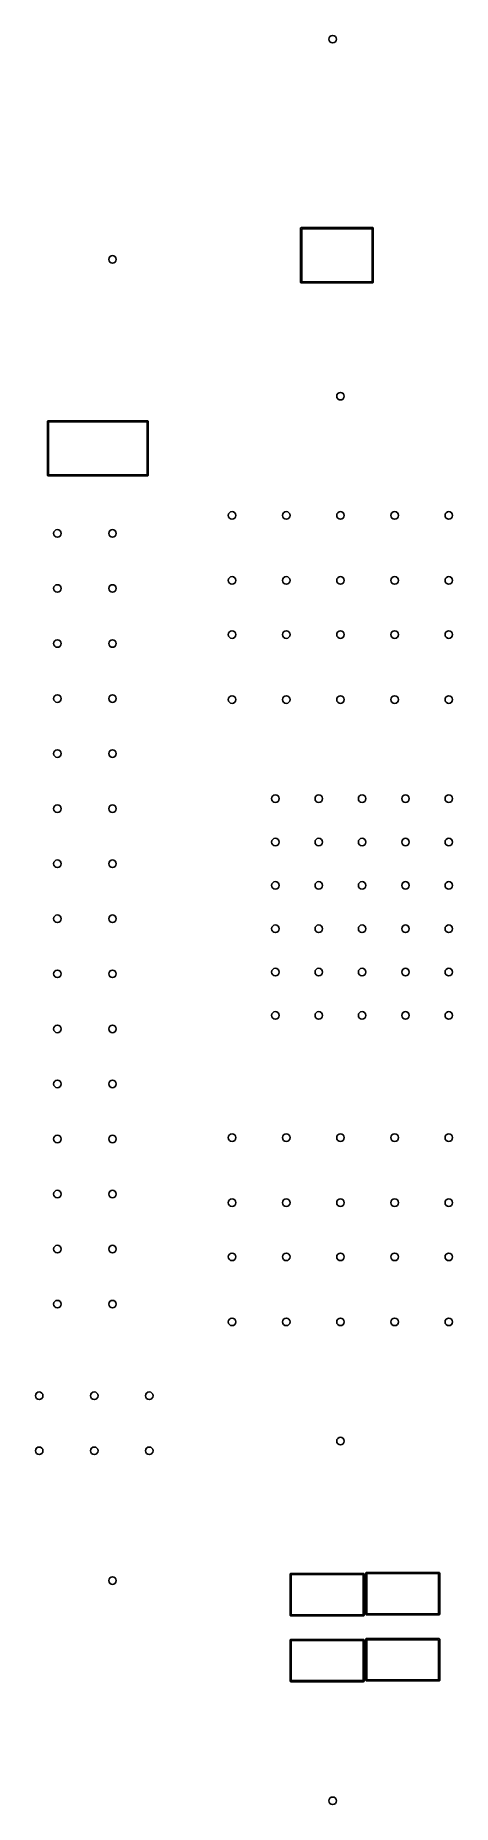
# Model space of a CAD drawing. Extents: x -0.92 to -0.16, y 0.08 to 3.3.
import ezdxf

# ---------------------------------------------------------------- set-up
doc = ezdxf.new("R2010")
doc.units = 0
doc.header["$MEASUREMENT"] = 0
doc.layers.add('BLACK', color=7, linetype='CONTINUOUS')

msp = doc.modelspace()

# ---------------------------------------------------------------- linework, layer by layer
at = {"layer": 'BLACK', "linetype": 'CONTINUOUS'}
for p, q in [((-0.4385, 2.9455), (-0.4379, 2.946)), ((-0.4385, 2.9451), (-0.4385, 2.9455)), ((-0.4385, 2.8467), (-0.4385, 2.9451)), ((-0.4379, 2.946), (-0.4376, 2.9461)), ((-0.4376, 2.9461), (-0.3076, 2.9461)), ((-0.4366, 2.9441), (-0.4366, 2.8476)), ((-0.3086, 2.9441), (-0.4366, 2.9441)), ((-0.3086, 2.8476), (-0.3086, 2.9441)), ((-0.3076, 2.9461), (-0.3073, 2.946)), ((-0.3073, 2.946), (-0.3067, 2.9455)), ((-0.3067, 2.9455), (-0.3067, 2.9451)), ((-0.3067, 2.9451), (-0.3067, 2.8467)), ((-0.4385, 2.8463), (-0.4385, 2.8467)), ((-0.4379, 2.8457), (-0.4385, 2.8463)), ((-0.4376, 2.8457), (-0.4379, 2.8457)), ((-0.3076, 2.8457), (-0.4376, 2.8457)), ((-0.4366, 2.8476), (-0.3086, 2.8476)), ((-0.3073, 2.8457), (-0.3076, 2.8457)), ((-0.3067, 2.8463), (-0.3073, 2.8457)), ((-0.3067, 2.8467), (-0.3067, 2.8463)), ((-0.8986, 2.5945), (-0.8985, 2.5949)), ((-0.8986, 2.4961), (-0.8986, 2.5945)), ((-0.8985, 2.5949), (-0.898, 2.5954)), ((-0.898, 2.5954), (-0.8976, 2.5955)), ((-0.8976, 2.5955), (-0.7165, 2.5955)), ((-0.8967, 2.5935), (-0.8967, 2.497)), ((-0.7175, 2.5935), (-0.8967, 2.5935)), ((-0.7175, 2.497), (-0.7175, 2.5935)), ((-0.7165, 2.5955), (-0.7162, 2.5954)), ((-0.7162, 2.5954), (-0.7156, 2.5949)), ((-0.7156, 2.5949), (-0.7156, 2.5945)), ((-0.7156, 2.5945), (-0.7156, 2.4961)), ((-0.8985, 2.4957), (-0.8986, 2.4961)), ((-0.898, 2.4952), (-0.8985, 2.4957)), ((-0.8976, 2.4951), (-0.898, 2.4952)), ((-0.7165, 2.4951), (-0.8976, 2.4951)), ((-0.8967, 2.497), (-0.7175, 2.497)), ((-0.7162, 2.4952), (-0.7165, 2.4951)), ((-0.7156, 2.4957), (-0.7162, 2.4952)), ((-0.7156, 2.4961), (-0.7156, 2.4957)), ((-0.4574, 0.5008), (-0.4568, 0.5013)), ((-0.4574, 0.5004), (-0.4574, 0.5008)), ((-0.4574, 0.4256), (-0.4574, 0.5004)), ((-0.4568, 0.5013), (-0.4565, 0.5014)), ((-0.4565, 0.5014), (-0.3242, 0.5014)), ((-0.4555, 0.4994), (-0.4555, 0.4266)), ((-0.3252, 0.4994), (-0.4555, 0.4994)), ((-0.3252, 0.4266), (-0.3252, 0.4994)), ((-0.3242, 0.5014), (-0.3238, 0.5013)), ((-0.3238, 0.5013), (-0.3233, 0.5008)), ((-0.3233, 0.5008), (-0.3232, 0.5004)), ((-0.3232, 0.5004), (-0.3232, 0.4256)), ((-0.3201, 0.5025), (-0.3195, 0.5031)), ((-0.3201, 0.5022), (-0.3201, 0.5025)), ((-0.3201, 0.4274), (-0.3201, 0.5022)), ((-0.3195, 0.5031), (-0.3192, 0.5031)), ((-0.3192, 0.5031), (-0.1869, 0.5031)), ((-0.3182, 0.5012), (-0.3182, 0.4283)), ((-0.1879, 0.5012), (-0.3182, 0.5012)), ((-0.1879, 0.4283), (-0.1879, 0.5012)), ((-0.1869, 0.5031), (-0.1865, 0.5031)), ((-0.1865, 0.5031), (-0.186, 0.5025)), ((-0.186, 0.5025), (-0.1859, 0.5022)), ((-0.1859, 0.5022), (-0.1859, 0.4274)), ((-0.4574, 0.4252), (-0.4574, 0.4256)), ((-0.4568, 0.4247), (-0.4574, 0.4252)), ((-0.4565, 0.4246), (-0.4568, 0.4247)), ((-0.3242, 0.4246), (-0.4565, 0.4246)), ((-0.4555, 0.4266), (-0.3252, 0.4266)), ((-0.3238, 0.4247), (-0.3242, 0.4246)), ((-0.3233, 0.4252), (-0.3238, 0.4247)), ((-0.3232, 0.4256), (-0.3233, 0.4252)), ((-0.3201, 0.427), (-0.3201, 0.4274)), ((-0.3195, 0.4265), (-0.3201, 0.427)), ((-0.3192, 0.4264), (-0.3195, 0.4265)), ((-0.1869, 0.4264), (-0.3192, 0.4264)), ((-0.3182, 0.4283), (-0.1879, 0.4283)), ((-0.1865, 0.4265), (-0.1869, 0.4264)), ((-0.186, 0.427), (-0.1865, 0.4265)), ((-0.1859, 0.4274), (-0.186, 0.427)), ((-0.4574, 0.3811), (-0.4568, 0.3816)), ((-0.4574, 0.3807), (-0.4574, 0.3811)), ((-0.4574, 0.3059), (-0.4574, 0.3807)), ((-0.4568, 0.3816), (-0.4565, 0.3817)), ((-0.4565, 0.3817), (-0.3242, 0.3817)), ((-0.4555, 0.3797), (-0.4555, 0.3069)), ((-0.3252, 0.3797), (-0.4555, 0.3797)), ((-0.3252, 0.3069), (-0.3252, 0.3797)), ((-0.3242, 0.3817), (-0.3238, 0.3816)), ((-0.3238, 0.3816), (-0.3233, 0.3811)), ((-0.3233, 0.3811), (-0.3232, 0.3807)), ((-0.3232, 0.3807), (-0.3232, 0.3059)), ((-0.3201, 0.3825), (-0.3195, 0.383)), ((-0.3201, 0.3821), (-0.3201, 0.3825)), ((-0.3201, 0.3073), (-0.3201, 0.3821)), ((-0.3195, 0.383), (-0.3192, 0.3831)), ((-0.3192, 0.3831), (-0.1869, 0.3831)), ((-0.3182, 0.3811), (-0.3182, 0.3083)), ((-0.1879, 0.3811), (-0.3182, 0.3811)), ((-0.1879, 0.3083), (-0.1879, 0.3811)), ((-0.1869, 0.3831), (-0.1865, 0.383)), ((-0.1865, 0.383), (-0.186, 0.3825)), ((-0.186, 0.3825), (-0.1859, 0.3821)), ((-0.1859, 0.3821), (-0.1859, 0.3073)), ((-0.4574, 0.3055), (-0.4574, 0.3059)), ((-0.4568, 0.305), (-0.4574, 0.3055)), ((-0.4565, 0.3049), (-0.4568, 0.305)), ((-0.3242, 0.3049), (-0.4565, 0.3049)), ((-0.4555, 0.3069), (-0.3252, 0.3069)), ((-0.3238, 0.305), (-0.3242, 0.3049)), ((-0.3233, 0.3055), (-0.3238, 0.305)), ((-0.3232, 0.3059), (-0.3233, 0.3055)), ((-0.3201, 0.3069), (-0.3201, 0.3073)), ((-0.3195, 0.3064), (-0.3201, 0.3069)), ((-0.3192, 0.3063), (-0.3195, 0.3064)), ((-0.1869, 0.3063), (-0.3192, 0.3063)), ((-0.3182, 0.3083), (-0.1879, 0.3083)), ((-0.1865, 0.3064), (-0.1869, 0.3063)), ((-0.186, 0.3069), (-0.1865, 0.3064)), ((-0.1859, 0.3073), (-0.186, 0.3069))]:
    msp.add_line(p, q, dxfattribs=at)
at = {"layer": 'BLACK'}
for centre in [(-0.3803, 3.2885), (-0.7803, 2.8885), (-0.3661, 2.64), (-0.563, 2.4234), (-0.4646, 2.4234), (-0.3661, 2.4234), (-0.2677, 2.4234), (-0.1693, 2.4234), (-0.8803, 2.3907), (-0.7803, 2.3907), (-0.8803, 2.2907), (-0.7803, 2.2907), (-0.563, 2.3053), (-0.4646, 2.3053), (-0.3661, 2.3053), (-0.2677, 2.3053), (-0.1693, 2.3053), (-0.8803, 2.1907), (-0.7803, 2.1907), (-0.563, 2.2069), (-0.4646, 2.2069), (-0.3661, 2.2069), (-0.2677, 2.2069), (-0.1693, 2.2069), (-0.8803, 2.0907), (-0.7803, 2.0907), (-0.563, 2.0888), (-0.4646, 2.0888), (-0.3661, 2.0888), (-0.2677, 2.0888), (-0.1693, 2.0888), (-0.8803, 1.9907), (-0.7803, 1.9907), (-0.8803, 1.8907), (-0.7803, 1.8907), (-0.4843, 1.9089), (-0.4055, 1.9089), (-0.3268, 1.9089), (-0.248, 1.9089), (-0.1693, 1.9089), (-0.4843, 1.8301), (-0.4055, 1.8301), (-0.3268, 1.8301), (-0.248, 1.8301), (-0.1693, 1.8301), (-0.8803, 1.7907), (-0.7803, 1.7907), (-0.4843, 1.7514), (-0.4055, 1.7514), (-0.3268, 1.7514), (-0.248, 1.7514), (-0.1693, 1.7514), (-0.8803, 1.6907), (-0.7803, 1.6907), (-0.4843, 1.6726), (-0.4055, 1.6726), (-0.3268, 1.6726), (-0.248, 1.6726), (-0.1693, 1.6726), (-0.8803, 1.5907), (-0.7803, 1.5907), (-0.4843, 1.5939), (-0.4055, 1.5939), (-0.3268, 1.5939), (-0.248, 1.5939), (-0.1693, 1.5939), (-0.4843, 1.5152), (-0.4055, 1.5152), (-0.3268, 1.5152), (-0.248, 1.5152), (-0.1693, 1.5152), (-0.8803, 1.4907), (-0.7803, 1.4907), (-0.8803, 1.3907), (-0.7803, 1.3907), (-0.8803, 1.2907), (-0.7803, 1.2907), (-0.563, 1.2931), (-0.4646, 1.2931), (-0.3661, 1.2931), (-0.2677, 1.2931), (-0.1693, 1.2931), (-0.8803, 1.1907), (-0.7803, 1.1907), (-0.563, 1.175), (-0.4646, 1.175), (-0.3661, 1.175), (-0.2677, 1.175), (-0.1693, 1.175), (-0.8803, 1.0907), (-0.7803, 1.0907), (-0.563, 1.0766), (-0.4646, 1.0766), (-0.3661, 1.0766), (-0.2677, 1.0766), (-0.1693, 1.0766), (-0.8803, 0.9907), (-0.7803, 0.9907), (-0.563, 0.9585), (-0.4646, 0.9585), (-0.3661, 0.9585), (-0.2677, 0.9585), (-0.1693, 0.9585), (-0.9135, 0.8243), (-0.8135, 0.8243), (-0.7135, 0.8243), (-0.3661, 0.7419), (-0.9135, 0.7243), (-0.8135, 0.7243), (-0.7135, 0.7243), (-0.7803, 0.4885), (-0.3803, 0.0885)]:
    msp.add_circle(centre, 0.00689, dxfattribs=at)

doc.saveas('drawing.dxf')
